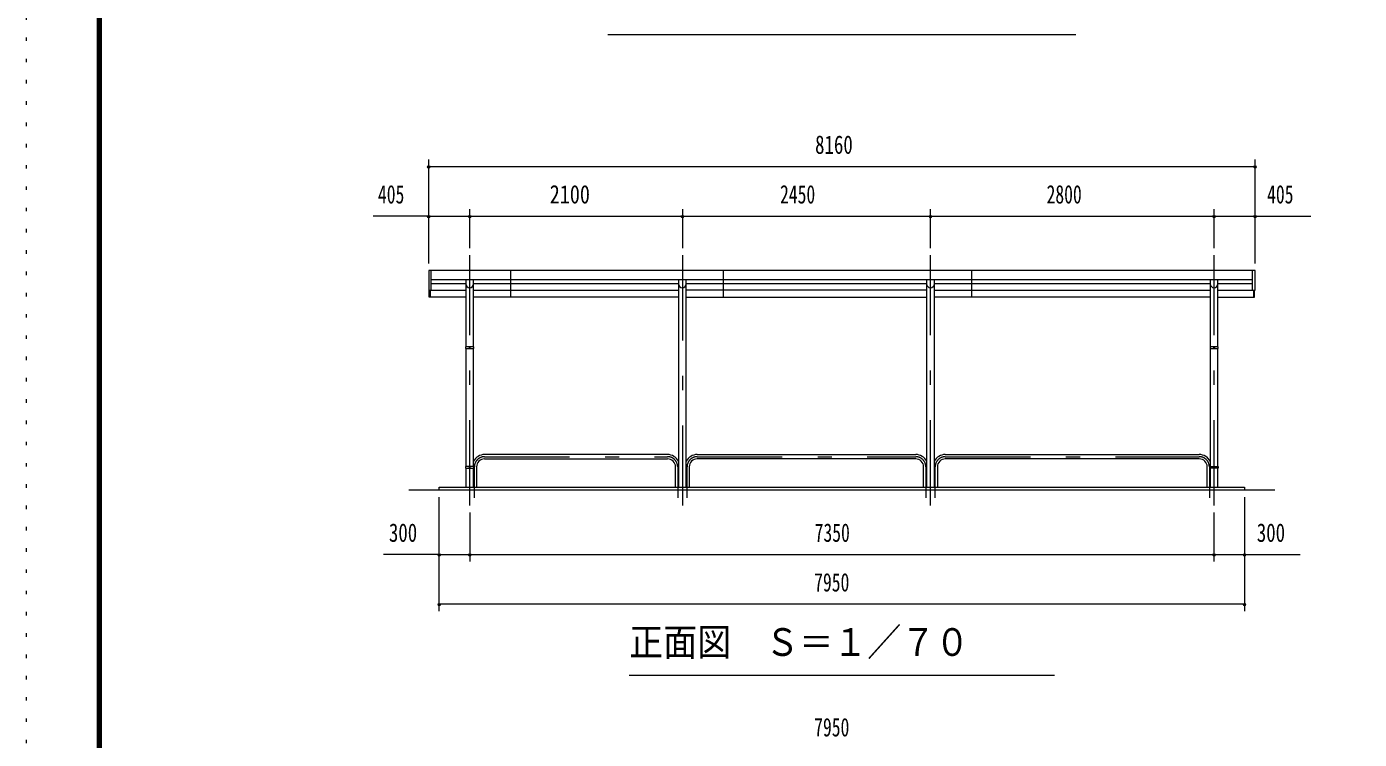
# Model space of a CAD drawing. Units: millimetres, scale not verified. Extents: x -30415 to 30412, y -14700 to 14700.
# Drawn here: x -11168 to 1991, y 668 to 7701 of the extents above; entities that cross this region are included whole.
import ezdxf
from ezdxf.enums import TextEntityAlignment as Align

# ---------------------------------------------------------------- set-up
doc = ezdxf.new("R2010")
doc.units = ezdxf.units.MM
doc.header["$LTSCALE"] = 70
doc.linetypes.add('USER3', pattern=[24, 12, -5, 2, -5])
doc.linetypes.add('USER4', pattern=[3, 0.5, -2.5])
for name, color, linetype, lineweight in [('0-2_1-0BOLD', 7, 'Continuous', 18), ('0-3_1-2CENTER', 3, 'USER3', 18), ('0-5_1-5DIM', 3, 'Continuous', 18), ('0-C_F-F', 5, 'Continuous', 18), ('0-D_F-E_J_ADD', 5, 'USER4', 18)]:
    doc.layers.add(name, color=color, linetype=linetype, lineweight=lineweight)
doc.styles.add('ＭＳ ゴシック', font='')
doc.styles.get('ＭＳ ゴシック').set_extended_font_data('MS Gothic')

msp = doc.modelspace()

# ---------------------------------------------------------------- linework, layer by layer
at = {"layer": '0-2_1-0BOLD'}
for p, q in [((-7173.04, 5101.42), (-7173.04, 5295.54)), ((-6388.04, 5030.37), (-6388.04, 5295.54)), ((-4288.04, 5030.37), (-4288.04, 5295.54)), ((-1838.04, 5295.54), (-1838.04, 5030.37)), ((936.97, 5101.42), (936.97, 5295.54)), ((936.97, 5201.58), (-7173.04, 5201.58)), ((-7173.04, 5167.04), (-6831.19, 5167.04)), ((-6831.19, 5201.58), (-6831.19, 4541.08)), ((-6754.89, 4541.08), (-6754.89, 5201.58)), ((-6754.89, 5167.04), (-4731.19, 5167.04)), ((-4731.19, 5201.58), (-4731.19, 3157.54)), ((-4654.89, 3157.54), (-4654.89, 5201.58)), ((-4654.89, 5167.04), (-2281.19, 5167.04)), ((-2281.19, 5201.58), (-2281.19, 3157.54)), ((-2204.89, 3157.54), (-2204.89, 5201.58)), ((-2204.89, 5167.04), (518.81, 5167.04)), ((518.81, 5201.58), (518.81, 4541.08)), ((595.11, 4541.08), (595.11, 5201.58)), ((595.11, 5167.04), (936.97, 5167.04)), ((-7183.05, 5101.42), (-7183.05, 5030.37)), ((-6754.89, 5101.42), (-4731.19, 5101.42)), ((-4731.19, 5030.37), (-6754.89, 5030.37)), ((-2281.19, 5101.42), (-4654.89, 5101.42)), ((-4654.89, 5030.37), (-2281.19, 5030.37)), ((-2204.89, 5101.42), (518.81, 5101.42)), ((518.81, 5030.37), (-2204.89, 5030.37)), ((946.95, 5101.42), (946.95, 5030.37)), ((-6831.19, 4525.08), (-6831.19, 3361.93)), ((-6796.09, 4525.08), (-6796.09, 4541.08)), ((-6796.09, 4533.08), (-6789.99, 4533.08)), ((-6789.99, 4541.08), (-6789.99, 4525.08)), ((-6754.89, 3361.93), (-6754.89, 4525.08)), ((518.81, 4525.08), (518.81, 3361.93)), ((553.91, 4525.08), (553.91, 4541.08)), ((560.01, 4533.08), (553.91, 4533.08)), ((560.01, 4541.08), (560.01, 4525.08)), ((595.11, 3361.93), (595.11, 4525.08)), ((-4839.39, 3478.89), (-6646.68, 3478.89)), ((-6646.68, 3436.19), (-4839.39, 3436.19)), ((-4546.69, 3478.89), (-2389.4, 3478.89)), ((-2389.4, 3436.19), (-4546.69, 3436.19)), ((-2096.68, 3478.89), (410.61, 3478.89)), ((410.61, 3436.19), (-2096.68, 3436.19)), ((-6831.19, 3345.93), (-6831.19, 3157.54)), ((-6796.09, 3345.93), (-6796.09, 3361.93)), ((-6796.09, 3353.93), (-6789.99, 3353.93)), ((-6789.99, 3361.93), (-6789.99, 3345.93)), ((-6754.89, 3157.54), (-6754.89, 3345.93)), ((-6725.34, 3357.54), (-6725.34, 3157.54)), ((-4760.74, 3157.54), (-4760.74, 3357.54)), ((-4625.34, 3357.54), (-4625.34, 3157.54)), ((-2310.75, 3157.54), (-2310.75, 3357.54)), ((-2175.33, 3357.54), (-2175.33, 3157.54)), ((489.26, 3157.54), (489.26, 3357.54)), ((518.81, 3345.93), (518.81, 3157.54)), ((553.91, 3361.93), (553.91, 3345.93)), ((553.91, 3353.93), (560.01, 3353.93)), ((560.01, 3345.93), (560.01, 3361.93)), ((595.11, 3157.54), (595.11, 3345.93)), ((1156.96, 3127.54), (-7393.04, 3127.54))]:
    msp.add_line(p, q, dxfattribs=at)
for points in [[(595.11, 5101.42), (961.96, 5101.42), (961.96, 5295.54), (-7198.04, 5295.54), (-7198.04, 5101.42), (-6831.19, 5101.42)], [(-6831.19, 5030.37), (-7193.05, 5030.37), (-7193.05, 5101.42)], [(595.11, 5030.37), (956.95, 5030.37), (956.95, 5101.42)], [(-7093.04, 3127.54), (-7093.04, 3157.54), (856.96, 3157.54), (856.96, 3127.54)]]:
    msp.add_lwpolyline(points, dxfattribs=at)
for points in [[(-6832.79, 4541.08), (-6832.79, 4525.08), (-6753.29, 4525.08), (-6753.29, 4541.08)], [(596.71, 4525.08), (596.71, 4541.08), (517.21, 4541.08), (517.21, 4525.08)], [(-6832.79, 3361.93), (-6832.79, 3345.93), (-6753.29, 3345.93), (-6753.29, 3361.93)], [(596.71, 3345.93), (517.21, 3345.93), (517.21, 3361.93), (596.71, 3361.93)]]:
    msp.add_lwpolyline(points, close=True, dxfattribs=at)
for centre, radius, start, end in [((-6793.04, 5163.43), 38.15, 180, 0), ((-4693.04, 5163.43), 38.15, 180, 0), ((-2243.04, 5163.43), 38.15, 180, 0), ((556.96, 5163.43), 38.15, 180, 0), ((-6646.68, 3357.54), 121.35, 90, 153.08894), ((-6646.68, 3357.54), 78.65, 90, 180), ((-4839.39, 3357.54), 121.35, 26.92177, 90), ((-4839.39, 3357.54), 78.65, 0, 90), ((-4546.69, 3357.54), 121.35, 90, 153.07823), ((-4546.69, 3357.54), 78.65, 90, 180), ((-2389.4, 3357.54), 121.35, 26.91106, 90), ((-2389.4, 3357.54), 78.65, 0, 90), ((-2096.68, 3357.54), 121.35, 90, 153.08894), ((-2096.68, 3357.54), 78.65, 90, 180), ((410.61, 3357.54), 121.35, 26.92177, 90), ((410.61, 3357.54), 78.65, 0, 90)]:
    msp.add_arc(centre, radius, start, end, dxfattribs=at)
at = {"layer": '0-3_1-2CENTER'}
for p, q in [((-6793.04, 2977.54), (-6793.04, 5445.54)), ((-4693.04, 5445.54), (-4693.04, 2977.54)), ((-2243.04, 2977.54), (-2243.04, 5445.54)), ((556.96, 2977.54), (556.96, 5445.54)), ((-6646.68, 3457.54), (-4839.39, 3457.54)), ((-4546.69, 3457.54), (-2389.4, 3457.54)), ((-2096.68, 3457.54), (410.61, 3457.54)), ((-6746.68, 3052.54), (-6746.68, 3357.54)), ((-4739.39, 3357.54), (-4739.39, 3052.54)), ((-4646.69, 3052.54), (-4646.69, 3357.54)), ((-2289.4, 3357.54), (-2289.4, 3052.54)), ((-2196.68, 3052.54), (-2196.68, 3357.54)), ((510.61, 3357.54), (510.61, 3052.54))]:
    msp.add_line(p, q, dxfattribs=at)
for centre, start, end in [((-6646.68, 3357.54), 90, 180), ((-4839.39, 3357.54), 0, 90), ((-4546.69, 3357.54), 90, 180), ((-2389.4, 3357.54), 0, 90), ((-2096.68, 3357.54), 90, 180), ((410.61, 3357.54), 0, 90)]:
    msp.add_arc(centre, 100, start, end, dxfattribs=at)
at = {"layer": '0-5_1-5DIM'}
for p, q in [((-5428.05, 7622.54), (-808.04, 7622.54)), ((-7184.04, 6321.54), (-7212.04, 6321.54)), ((-7198.04, 5365.54), (-7198.04, 6391.54)), ((-7198.04, 6321.54), (961.96, 6321.54)), ((975.96, 6321.54), (947.96, 6321.54)), ((961.96, 5365.54), (961.96, 6391.54)), ((-7198.04, 5831.54), (-7747.54, 5831.54)), ((-7184.04, 5831.54), (-7212.04, 5831.54)), ((-7198.04, 5831.54), (-6793.04, 5831.54)), ((-6779.04, 5831.54), (-6807.04, 5831.54)), ((-6793.04, 5515.54), (-6793.04, 5901.54)), ((-6793.04, 5831.54), (-4693.04, 5831.54)), ((-4679.04, 5831.54), (-4707.04, 5831.54)), ((-4693.04, 5901.54), (-4693.04, 5515.54)), ((-4693.04, 5831.54), (-2243.04, 5831.54)), ((-2229.04, 5831.54), (-2257.04, 5831.54)), ((-2243.04, 5515.54), (-2243.04, 5901.54)), ((-2243.04, 5831.54), (556.96, 5831.54)), ((570.96, 5831.54), (542.96, 5831.54)), ((556.96, 5515.54), (556.96, 5901.54)), ((556.96, 5831.54), (961.96, 5831.54)), ((975.96, 5831.54), (947.96, 5831.54)), ((961.96, 5831.54), (1511.46, 5831.54)), ((-7093.04, 1932.54), (-7093.04, 3057.54)), ((856.96, 3057.54), (856.96, 1932.54)), ((-6793.04, 2907.54), (-6793.04, 2422.54)), ((556.96, 2422.54), (556.96, 2907.54)), ((-7093.04, 2492.54), (-7642.54, 2492.54)), ((-7079.04, 2492.54), (-7107.04, 2492.54)), ((-7093.04, 2492.54), (-6793.04, 2492.54)), ((-6779.04, 2492.54), (-6807.04, 2492.54)), ((-6793.04, 2492.54), (556.96, 2492.54)), ((570.96, 2492.54), (542.96, 2492.54)), ((556.96, 2492.54), (856.96, 2492.54)), ((870.96, 2492.54), (842.96, 2492.54)), ((856.96, 2492.54), (1406.46, 2492.54)), ((-7079.04, 2002.54), (-7107.04, 2002.54)), ((856.96, 2002.54), (-7093.04, 2002.54)), ((870.96, 2002.54), (842.96, 2002.54)), ((-5218.05, 1302.54), (-1018.05, 1302.54))]:
    msp.add_line(p, q, dxfattribs=at)
for centre in [(-7198.04, 6321.54), (961.96, 6321.54), (-7198.04, 5831.54), (-6793.04, 5831.54), (-4693.04, 5831.54), (-2243.04, 5831.54), (556.96, 5831.54), (961.96, 5831.54), (-7093.04, 2492.54), (-6793.04, 2492.54), (556.96, 2492.54), (856.96, 2492.54), (-7093.04, 2002.54), (856.96, 2002.54)]:
    msp.add_arc(centre, 14, 180, 0, dxfattribs=at)
at = {"layer": '0-C_F-F'}
for points in [[(29712.5, -14000), (-10467.5, -14000), (-10467.5, 14140), (29712.5, 14140)], [(29709, -13996.5), (-10464, -13996.5), (-10464, 14136.5), (29709, 14136.5)], [(29705.5, -13993), (29705.5, 14133), (-10460.5, 14133), (-10460.5, -13993)], [(29702, -13989.5), (29702, 14129.5), (-10457, 14129.5), (-10457, -13989.5)], [(29698.5, -13986), (29698.5, 14126), (-10453.5, 14126), (-10453.5, -13986)], [(29695, -13982.5), (-10450, -13982.5), (-10450, 14122.5), (29695, 14122.5)], [(29691.5, -13979), (29691.5, 14119), (-10446.5, 14119), (-10446.5, -13979)], [(29688, -13975.5), (29688, 14115.5), (-10443, 14115.5), (-10443, -13975.5)], [(29684.5, -13972), (29684.5, 14112), (-10439.5, 14112), (-10439.5, -13972)], [(29681, -13968.5), (29681, 14108.5), (-10436, 14108.5), (-10436, -13968.5)], [(29677.5, -13965), (29677.5, 14105), (-10432.5, 14105), (-10432.5, -13965)]]:
    msp.add_lwpolyline(points, close=True, dxfattribs=at)
at = {"layer": '0-D_F-E_J_ADD'}
msp.add_lwpolyline([(30412.5, -14700), (-11167.5, -14700), (-11167.5, 14700), (30412.5, 14700)], close=True, dxfattribs=at)

# ---------------------------------------------------------------- texts
at = {"layer": '0-5_1-5DIM', "color": 7, "style": 'ＭＳ ゴシック'}
for s, height, width, p in [('8160', 182.3, 0.75, (-3382.55, 6391.54)), ('405', 182.3, 0.7, (-7698.72, 5901.54)), ('2100', 182.3, 0.8, (-6002.58, 5901.54)), ('2450', 182.3, 0.7, (-3728.45, 5901.54)), ('2800', 182.3, 0.7, (-1096.82, 5901.54)), ('405', 182.3, 0.7, (1080.78, 5901.54)), ('300', 182.3, 0.75, (-7590.53, 2562.54)), ('7350', 182.3, 0.7, (-3386.72, 2562.54)), ('300', 182.3, 0.75, (978.97, 2562.54)), ('7950', 182.3, 0.7, (-3391.51, 2072.54)), ('正面図\u3000Ｓ＝１／７０', 273.5, 0.9, (-5218.05, 1409.85)), ('7950', 182.3, 0.7, (-3391.51, 642.54))]:
    msp.add_text(s, height=height, dxfattribs=dict(at, width=width)).set_placement(p, align=Align.BOTTOM_LEFT)

doc.saveas('drawing.dxf')
